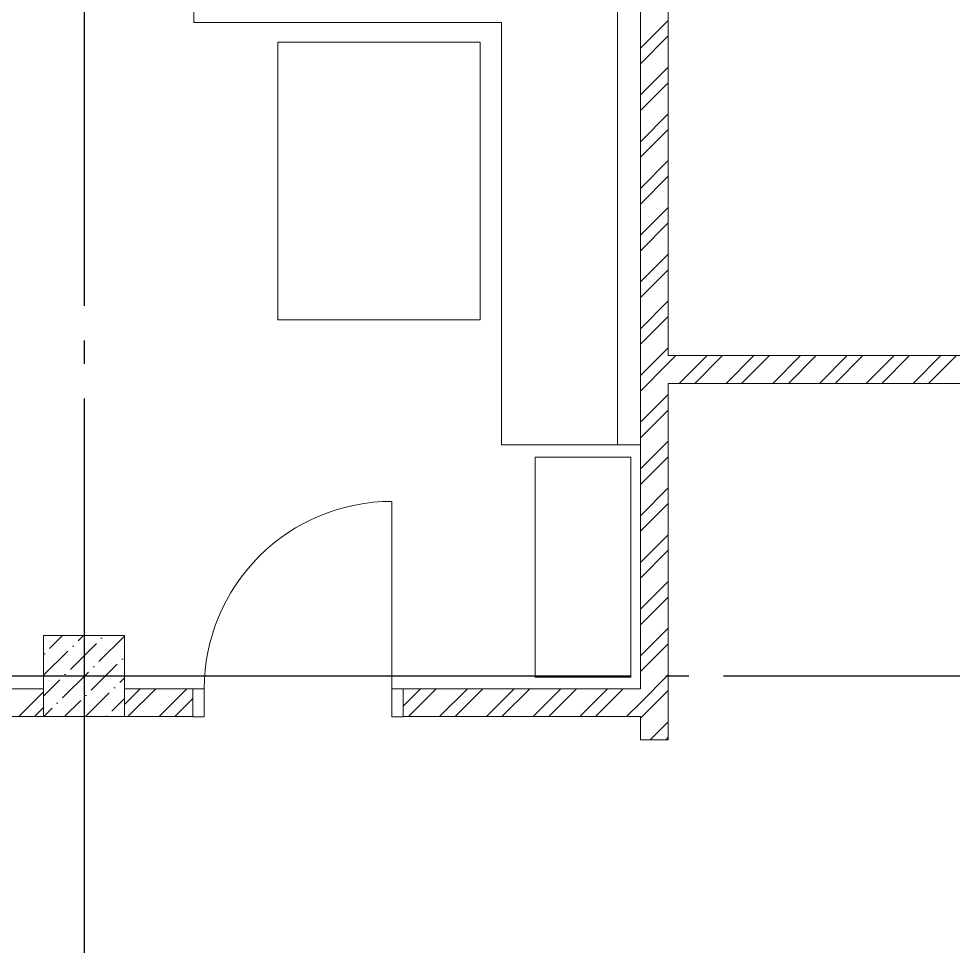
# Model space of a CAD drawing. Header units: millimetres. Extents: x 53645 to 137188, y 78097 to 135533.
# Drawn here: x 121895 to 125934, y 127054 to 131063 of the extents above; entities that cross this region are included whole.
import ezdxf

# ---------------------------------------------------------------- set-up
doc = ezdxf.new("R2010")
doc.units = ezdxf.units.MM
doc.linetypes.add('CONTI', pattern=[0])
doc.linetypes.add('GOST2.303 5', pattern=[24, 20, -1.5, 1, -1.5])
doc.layers.add('axis_dim', color=40, linetype='CONTI')
for name, color, linetype, lineweight in [('doors_windows', 4, 'Continuous', 5), ('furniture', 36, 'Continuous', 0), ('Wall2', 5, 'Continuous', 5)]:
    doc.layers.add(name, color=color, linetype=linetype, lineweight=lineweight)

# ---------------------------------------------------------------- blocks, each defined once
blk = doc.blocks.new('5566ry')
at = {"linetype": 'ByBlock', "lineweight": 9, "ltscale": 100}
h = blk.add_hatch(dxfattribs=at)
h.set_pattern_fill('ANSI36', color=0, scale=20, angle=0.1731020596280691, style=0)
h.set_pattern_definition([(45.17310205962806, (-320375.4296827945, 1443038.455312585), (33.30275391175018, 123.5796998171359), [158.7499999999999, -31.74999999999999, 0, -31.74999999999999])])
h.paths.add_polyline_path([(-320376.6381613091, 1443388.453487055), (-320026.6381613091, 1443388.453487055), (-320026.6381613091, 1443038.453487055), (-320376.6381613091, 1443038.453487055)])
at = {"color": 0, "linetype": 'ByBlock', "ltscale": 100}
blk.add_lwpolyline([(-320376.6381613091, 1443038.453487055), (-320026.6381613091, 1443038.453487055), (-320026.6381613091, 1443388.453487055), (-320376.6381613091, 1443388.453487055)], close=True, dxfattribs=at)
blk = doc.blocks.new('*U65')
at = {"color": 0, "linetype": 'ByBlock', "ltscale": 10}
blk.add_lwpolyline([(-860.000003181532, 0), (-860.000003181532, 810.0000031815325, -0.4142135623735271), (-49.99999999999942, 0)], format="xyb", dxfattribs=at)
at = {"color": 0}
for points in [[(-910.0000031815362, 0), (-860.0000031815325, 0), (-860.0000031815321, -120.625566823699), (-910.0000031815362, -120.625566823699)], [(-50, 0), (0, 0), (-3.800092710943947e-26, -120.6255668237021), (-50, -120.625566823699)]]:
    blk.add_lwpolyline(points, close=True, dxfattribs=at)

msp = doc.modelspace()

# ---------------------------------------------------------------- linework, layer by layer
at = {"layer": 'axis_dim', "linetype": 'GOST2.303 5', "lineweight": 25, "ltscale": 100}
for points in [[(122177.3032287248, 131821.3805435291), (122177.3032287248, 128221.3805435291)], [(123427.3115312023, 128221.3805435291), (117677.3086085216, 128221.3805435291)], [(122177.3032287248, 128221.3805435291), (122177.3032287248, 122821.3805435291)], [(126941.4059046602, 128221.3805435291), (123427.3115312023, 128221.3805435291)]]:
    msp.add_lwpolyline(points, dxfattribs=at)
at = {"layer": 'furniture'}
for points in [[(124582.3208015175, 129221.4039089554), (124582.3317304218, 131646.391893556), (122652.3032143944, 131646.3805150541), (122652.3032148914, 131046.3805146675), (123982.3239996779, 131046.3220041015), (123982.3208015659, 129221.432050095), (124582.3208016444, 129221.432050095)], [(122652.3032144772, 131546.3810252213), (122652.3032144772, 131546.3810252213), (124482.3312797398, 131546.391383301), (124482.3208016433, 129221.432050095)]]:
    msp.add_lwpolyline(points, dxfattribs=at)
for points in [[(123889.4964083399, 130960.7553907489), (123014.4964083399, 130960.7553907489), (123014.4964083399, 129760.9604795881), (123889.4964083399, 129760.9604795881)], [(124126.962563997, 129167.2483755013), (124541.2234273274, 129167.2483755013), (124541.2234273274, 128217.2696517335), (124126.962563997, 128217.2696517335)]]:
    msp.add_lwpolyline(points, close=True, dxfattribs=at)
at = {"layer": 'Wall2', "ltscale": 100}
for points in [[(124582.324664432, 128166.3805435291), (124582.3250515477, 131646.3809745633)], [(124702.3250515477, 131646.3806583763), (124702.3248246145, 129606.3506292785)], [(124582.3249724309, 130935.1559691002), (124702.3249857798, 131055.155982449)], [(124582.3249649387, 130867.804011608), (124702.3249782875, 130987.8040249568)], [(124582.3249499542, 130733.1001838994), (124702.3249633031, 130853.1001972483)], [(124582.324942462, 130665.7482264072), (124702.3249558108, 130785.748239756)], [(124582.3249274775, 130531.0443986987), (124702.3249408263, 130651.0444120475)], [(124582.3249199853, 130463.6924412064), (124702.3249333341, 130583.6924545552)], [(124582.3249050008, 130328.9886134979), (124702.3249183496, 130448.9886268467)], [(124582.3248975085, 130261.6366560057), (124702.3249108574, 130381.6366693545)], [(124582.3248825241, 130126.9328282971), (124702.3248958729, 130246.932841646)], [(124582.3248750318, 130059.5808708049), (124702.3248883807, 130179.5808841537)], [(124582.3248600474, 129924.8770430964), (124702.3248733962, 130044.8770564452)], [(124582.3248525551, 129857.5250856041), (124702.324865904, 129977.525098953)], [(124582.3248375706, 129722.8212578956), (124702.3248509195, 129842.8212712444)], [(124582.3248300784, 129655.4693004033), (124702.3248434272, 129775.4693137522)], [(124582.3248150939, 129520.7654726948), (124702.3248284428, 129640.7654860437)], [(124702.3139111733, 129573.4026187742), (124735.2619216762, 129606.3506292771)], [(124702.3248246145, 129606.3506292785), (126502.3219305221, 129606.3506292043)], [(124749.9657343997, 129486.3506292765), (124869.9657343947, 129606.3506292716)], [(124817.3176843969, 129486.3506292737), (124937.317684392, 129606.3506292688)], [(124952.0214971154, 129486.3506292682), (125072.0214971105, 129606.3506292632)], [(125019.3734471126, 129486.3506292654), (125139.3734471077, 129606.3506292605)], [(125154.0772598311, 129486.3506292599), (125274.0772598262, 129606.3506292549)], [(125221.4292098284, 129486.3506292571), (125341.4292098234, 129606.3506292522)], [(125356.1330225469, 129486.3506292515), (125476.1330225419, 129606.3506292466)], [(125423.4849725441, 129486.3506292488), (125543.4849725392, 129606.3506292438)], [(125558.1887852626, 129486.3506292432), (125678.1887852577, 129606.3506292383)], [(125625.5407352599, 129486.3506292404), (125745.5407352549, 129606.3506292355)], [(125760.2445479784, 129486.3506292349), (125880.2445479734, 129606.3506292299)], [(125827.5964979756, 129486.3506292321), (125947.5964979706, 129606.3506292272)], [(124582.3248076017, 129453.4135152026), (124702.3248209505, 129573.4135285514)], [(124702.3248112656, 129486.3506292785), (124702.3246399591, 127946.380372667)], [(126502.3219305171, 129486.3506292044), (124702.3248112656, 129486.3506292785)], [(124582.3247926172, 129318.7096874941), (124702.3248059661, 129438.7097008429)], [(124582.324785125, 129251.3577300018), (124702.3247984738, 129371.3577433506)], [(124582.3247701405, 129116.6539022933), (124702.3247834893, 129236.6539156421)], [(124582.3247626483, 129049.301944801), (124702.3247759971, 129169.3019581499)], [(124582.3247476638, 128914.5981170925), (124702.3247610126, 129034.5981304413)], [(124582.3247401715, 128847.2461596003), (124702.3247535204, 128967.2461729491)], [(124582.3247251871, 128712.5423318917), (124702.3247385359, 128832.5423452406)], [(124582.3247176948, 128645.1903743995), (124702.3247310437, 128765.1903877483)], [(124582.3247027104, 128510.486546691), (124702.3247160592, 128630.4865600398)], [(124582.3246952181, 128443.1345891987), (124702.3247085669, 128563.1346025476)], [(124582.3246802337, 128308.4307614902), (124702.3246935825, 128428.430774839)], [(124582.3246727414, 128241.078803998), (124702.3246860902, 128361.0788173468)], [(124582.3246577569, 128106.3749762894), (124702.3246711058, 128226.3749896383)], [(121402.329011969, 128166.3805435291), (122002.3032317067, 128166.3805435291)], [(121895.6053095839, 128046.3805435291), (122002.3032317067, 128153.078465652)], [(122002.3032317067, 128166.3805435291), (122002.3032317067, 128046.3805435291)], [(122352.3032287247, 128098.9669372218), (122419.716835032, 128166.3805435291)], [(122352.3032287247, 128046.3805435291), (122352.3032287247, 128166.3805435291)], [(122352.3032287247, 128166.3805435291), (122646.9971907638, 128166.3805435291)], [(122367.068785032, 128046.3805435291), (122487.068785032, 128166.3805435291)], [(122501.772597756, 128046.3805435291), (122621.772597756, 128166.3805435291)], [(122646.9971907638, 128166.3805435291), (122646.9971907638, 128046.3805435291)], [(123556.9971907638, 128091.3263229166), (123632.0514113763, 128166.3805435291)], [(123556.9971907638, 128046.3805435291), (123556.9971907638, 128166.3805435291)], [(123556.9971907638, 128166.3805435291), (124582.324664432, 128166.3805435291)], [(123579.4033613763, 128046.3805435291), (123699.4033613763, 128166.3805435291)], [(123714.1071741004, 128046.3805435291), (123834.1071741004, 128166.3805435291)], [(123781.4591241004, 128046.3805435291), (123901.4591241004, 128166.3805435291)], [(123916.1629368244, 128046.3805435291), (124036.1629368244, 128166.3805435291)], [(123983.5148868244, 128046.3805435291), (124103.5148868244, 128166.3805435291)], [(124118.2186995485, 128046.3805435291), (124238.2186995485, 128166.3805435291)], [(124185.5706495485, 128046.3805435291), (124305.5706495485, 128166.3805435291)], [(124320.2744622725, 128046.3805435291), (124440.2744622725, 128166.3805435291)], [(124387.6264122725, 128046.3805435291), (124507.6264122725, 128166.3805435291)], [(124582.3246502647, 128039.0230187972), (124702.3246636135, 128159.023032146)], [(122569.124547756, 128046.3805435291), (122646.9971907638, 128124.2531865368)], [(124522.3302249966, 128046.3805435291), (124582.3374989381, 128106.3878174706)], [(121962.9572595839, 128046.3805435291), (122002.3032317067, 128085.7265156519)], [(122002.3032317067, 128046.3805435291), (118952.3066516036, 128046.3805435291)], [(122646.9971907638, 128046.3805435291), (122352.3032287247, 128046.3805435291)], [(124582.3246510832, 128046.3805435291), (123556.9971907638, 128046.3805435291)], [(124582.3246399591, 127946.3803860158), (124582.3246510832, 128046.3805435291)], [(124624.3858255285, 127946.380381337), (124702.324648629, 128024.3192044375)], [(124702.3246399591, 127946.380372667), (124582.3246399591, 127946.3803860158)], [(124691.7377680363, 127946.3803738447), (124702.3246411368, 127956.9672469452)]]:
    msp.add_lwpolyline(points, dxfattribs=at)

# ---------------------------------------------------------------- block references
at = {"layer": 'doors_windows', "color": 0, "xscale": -1}
msp.add_blockref('*U65', (122646.9971907638, 128166.3805435291), dxfattribs=at)
at = {"layer": 'Wall2', "ltscale": 100, "xscale": -1, "rotation": 90.00000000000296}
msp.add_blockref('5566ry', (1565390.756715796, -191980.2576177058), dxfattribs=at)

doc.saveas('drawing.dxf')
